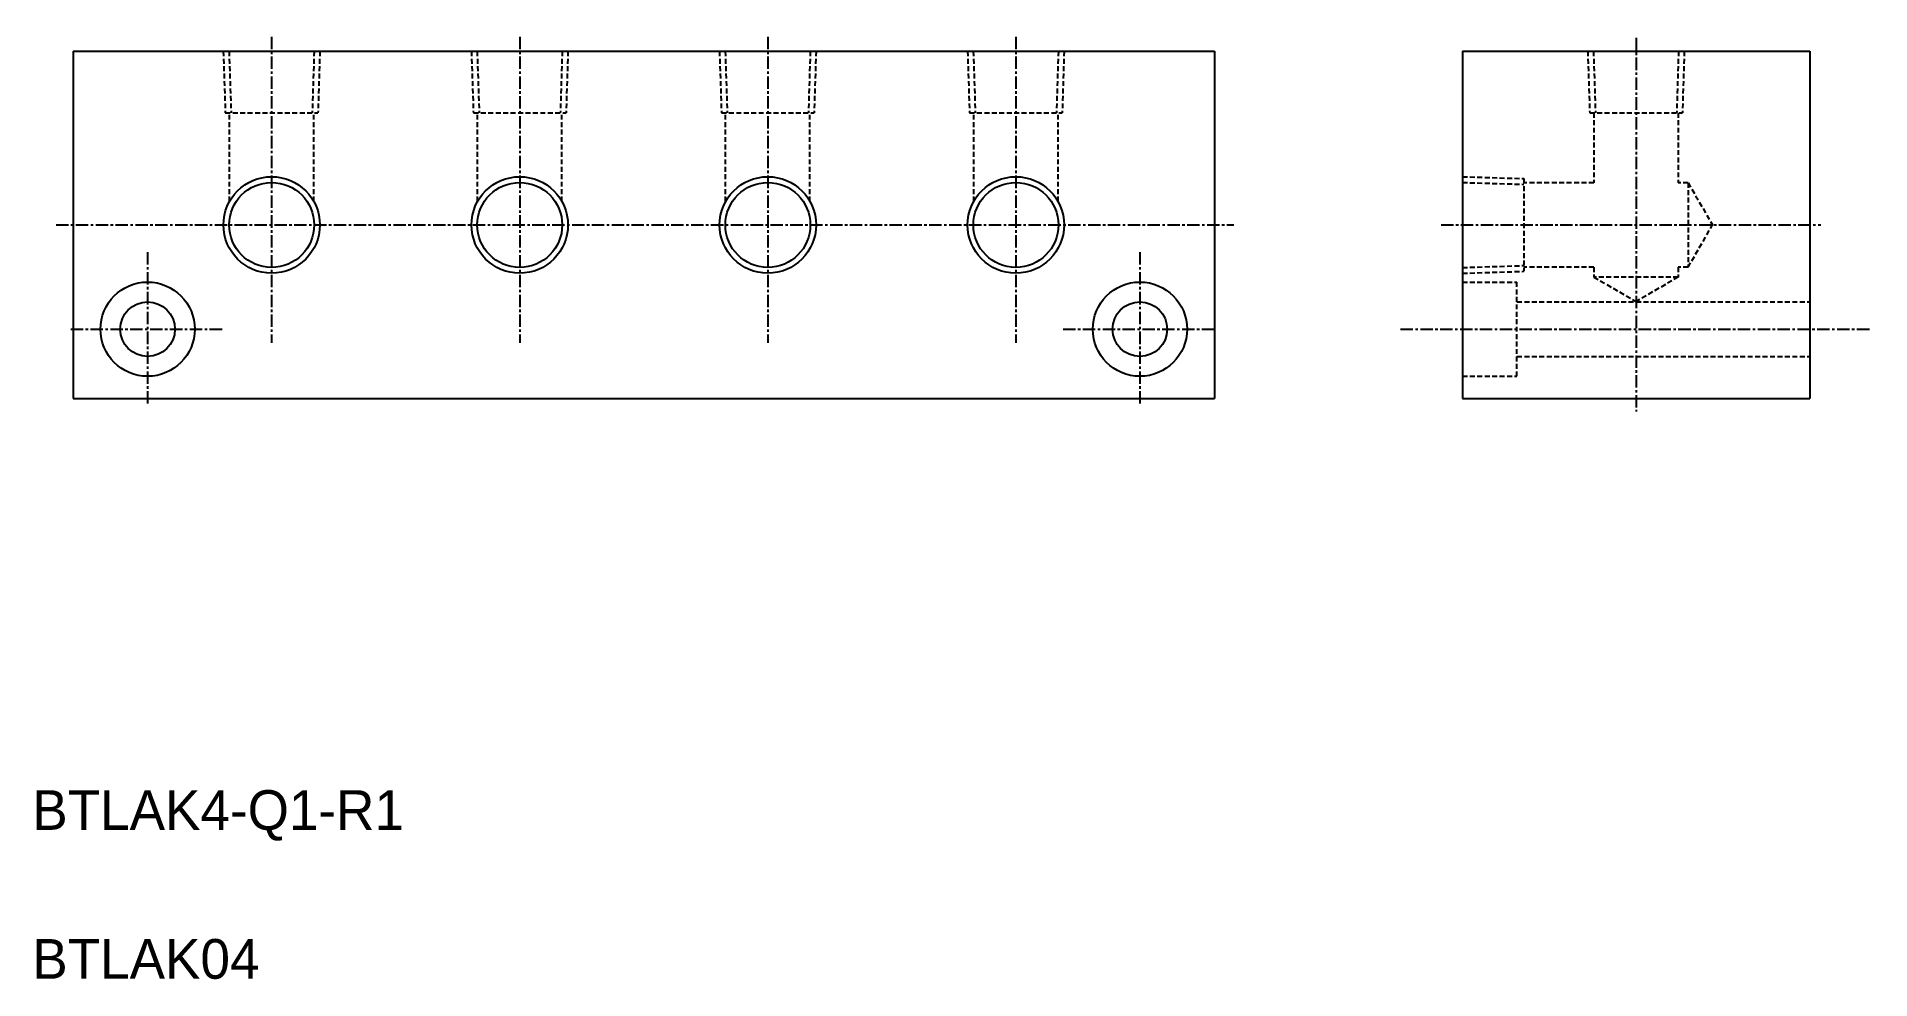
# Model space of a CAD drawing. Extents: x 770 to 955, y 266 to 361.
import ezdxf

# ---------------------------------------------------------------- set-up
doc = ezdxf.new("R2010")
doc.units = 0
doc.linetypes.add('CENTER', pattern=[2, 1.25, -0.25, 0.25, -0.25])
doc.linetypes.add('DASHED', pattern=[0.75, 0.5, -0.25])
doc.layers.get('0').update_dxf_attribs({"linetype": 'CONTINUOUS'})
doc.layers.add('CENTER', color=1, linetype='CENTER')

msp = doc.modelspace()

# ---------------------------------------------------------------- linework, layer by layer
for p, q in [((773.68, 359.59), (888.68, 359.59)), ((773.68, 359.59), (773.68, 324.59)), ((888.68, 359.59), (888.68, 324.59)), ((913.68, 359.59), (913.68, 324.59)), ((913.68, 359.59), (948.68, 359.59)), ((948.68, 359.59), (948.68, 324.59)), ((913.68, 348.34), (913.68, 348.34)), ((913.68, 342.09), (913.68, 342.09)), ((773.68, 324.59), (888.68, 324.59)), ((913.68, 324.59), (948.68, 324.59))]:
    msp.add_line(p, q)
at = {"color": 3, "linetype": 'DASHED'}
for p, q in [((788.81, 359.59), (789.01, 353.39)), ((789.39, 359.59), (789.59, 353.39)), ((797.96, 359.59), (797.77, 353.39)), ((798.54, 359.59), (798.35, 353.39)), ((813.81, 359.59), (814.01, 353.39)), ((814.39, 359.59), (814.59, 353.39)), ((822.96, 359.59), (822.77, 353.39)), ((823.54, 359.59), (823.35, 353.39)), ((838.81, 359.59), (839.01, 353.39)), ((839.39, 359.59), (839.59, 353.39)), ((847.96, 359.59), (847.77, 353.39)), ((848.54, 359.59), (848.35, 353.39)), ((863.81, 359.59), (864.01, 353.39)), ((864.39, 359.59), (864.59, 353.39)), ((872.96, 359.59), (872.77, 353.39)), ((873.54, 359.59), (873.35, 353.39)), ((926.31, 359.59), (926.51, 353.39)), ((926.89, 359.59), (927.09, 353.39)), ((935.46, 359.59), (935.27, 353.39)), ((936.04, 359.59), (935.85, 353.39)), ((789.01, 353.39), (798.35, 353.39)), ((789.43, 344.45), (789.43, 353.39)), ((797.93, 344.45), (797.93, 353.39)), ((814.01, 353.39), (823.35, 353.39)), ((814.43, 344.45), (814.43, 353.39)), ((822.93, 344.45), (822.93, 353.39)), ((839.01, 353.39), (848.35, 353.39)), ((839.43, 344.45), (839.43, 353.39)), ((847.93, 344.45), (847.93, 353.39)), ((864.01, 353.39), (873.35, 353.39)), ((864.43, 344.45), (864.43, 353.39)), ((872.93, 344.45), (872.93, 353.39)), ((926.51, 353.39), (935.85, 353.39)), ((926.93, 353.39), (926.93, 346.34)), ((935.43, 353.39), (935.43, 346.34)), ((913.68, 346.95), (919.88, 346.76)), ((913.68, 346.37), (919.88, 346.18)), ((919.88, 346.76), (919.88, 337.42)), ((926.93, 346.34), (919.88, 346.34)), ((936.43, 346.34), (935.43, 346.34)), ((936.43, 346.34), (938.88, 342.09)), ((936.43, 346.34), (936.43, 337.84)), ((936.43, 337.84), (938.88, 342.09)), ((913.68, 337.8), (919.88, 338)), ((913.68, 337.22), (919.88, 337.42)), ((913.68, 336.34), (919.18, 336.34)), ((919.18, 326.84), (919.18, 336.34)), ((926.93, 337.84), (919.88, 337.84)), ((926.93, 337.84), (926.93, 336.84)), ((935.43, 336.84), (926.93, 336.84)), ((926.93, 336.84), (931.18, 334.38)), ((935.43, 336.84), (931.18, 334.38)), ((936.43, 337.84), (935.43, 337.84)), ((935.43, 337.84), (935.43, 336.84)), ((919.18, 334.34), (948.68, 334.34)), ((919.18, 328.84), (948.68, 328.84)), ((913.68, 326.84), (919.18, 326.84))]:
    msp.add_line(p, q, dxfattribs=at)
at = {"color": 3}
for centre in [(793.68, 342.09), (818.68, 342.09), (843.68, 342.09), (868.68, 342.09)]:
    msp.add_circle(centre, 4.86, dxfattribs=at)
for centre, radius in [((793.68, 342.09), 4.28), ((818.68, 342.09), 4.28), ((843.68, 342.09), 4.28), ((868.68, 342.09), 4.28), ((781.18, 331.59), 4.75), ((881.18, 331.59), 4.75), ((781.18, 331.59), 2.75), ((881.18, 331.59), 2.75)]:
    msp.add_circle(centre, radius)
at = {"layer": 'CENTER', "color": 1, "linetype": 'CENTER'}
for p, q in [((793.68, 361.06), (793.68, 330.23)), ((818.68, 361.06), (818.68, 330.23)), ((843.68, 361.06), (843.68, 330.23)), ((868.68, 361.06), (868.68, 330.23)), ((931.18, 360.95), (931.18, 323.31)), ((771.95, 342.09), (890.65, 342.09)), ((911.53, 342.09), (949.79, 342.09)), ((781.18, 339.34), (781.18, 323.84)), ((881.18, 339.34), (881.18, 323.84)), ((773.43, 331.59), (788.93, 331.59)), ((873.43, 331.59), (888.93, 331.59)), ((907.44, 331.59), (954.79, 331.59))]:
    msp.add_line(p, q, dxfattribs=at)

# ---------------------------------------------------------------- texts
for s, p in [('BTLAK4-Q1-R1', (769.56, 281.14)), ('BTLAK04', (769.56, 266.14))]:
    msp.add_text(s, height=4).set_placement(p)

doc.saveas('drawing.dxf')
